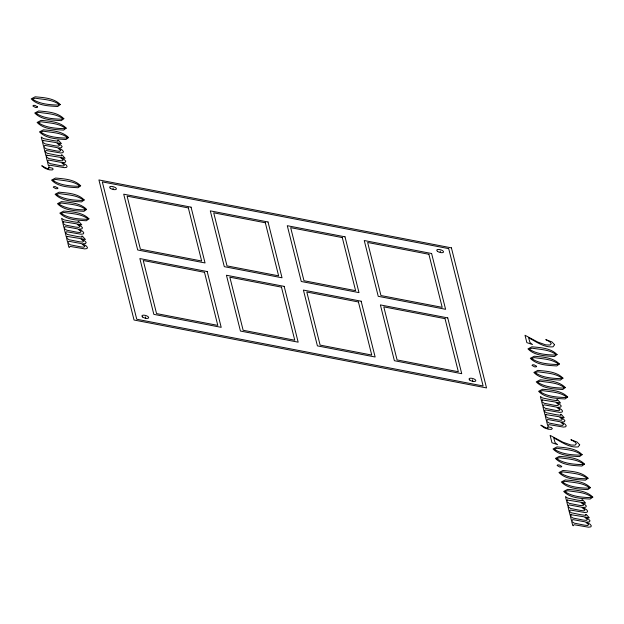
<?xml version="1.0" encoding="UTF-8"?>
<svg xmlns="http://www.w3.org/2000/svg" width="624" height="624" viewBox="0 0 624 624"><rect width="100%" height="100%" fill="white"/><g stroke="black" fill="none" stroke-linecap="round" stroke-linejoin="round"><path stroke-width="0.94" d="M440.146 251.066L440.528 252.572M472.43 379.829L472.805 381.334M113.014 188.035L113.389 189.54M145.291 316.797L145.673 318.302M43.079 140.501L43.033 141.367L42.292 141.219L41.246 137.046L43.446 138.575L53.071 140.54L57.962 141.219L57.665 140.213L58.375 140.213L61.425 143.598L57.392 142.826L60.044 144.37L62.158 146.531L61.464 147.693L58.664 147.88L62.314 150.111L63.43 151.609L62.954 152.654L60.629 152.989L46.379 150.548L45.692 150.743L45.575 151.492L44.827 151.343L43.781 147.178L46.387 148.949L56.542 150.938L59.74 151.32L60.77 150.423L57.416 147.685L45.115 145.423L44.413 145.634L44.32 146.484L43.571 146.344L42.502 142.077L45.068 143.832L55.263 145.844L58.508 146.18L59.545 145.298L56.363 142.623L43.079 140.501M46.761 155.173L46.714 156.039L45.973 155.899L44.92 151.726L47.128 153.254L56.745 155.22L61.643 155.891L61.339 154.885L62.049 154.892L65.099 158.278L61.074 157.498L63.718 159.042L65.832 161.203L65.146 162.373L62.345 162.56L65.996 164.791L67.111 166.28L66.635 167.326L64.311 167.661L50.06 165.227L49.366 165.415L49.249 166.163L48.508 166.023L47.463 161.858L50.068 163.621L60.216 165.61L63.422 165.992L64.451 165.095L61.09 162.365L48.789 160.103L48.087 160.313L47.993 161.164L47.252 161.015L46.184 156.757L48.75 158.512L58.937 160.516L62.189 160.852L63.227 159.978L60.044 157.303L46.761 155.173M63.453 221.738L63.398 222.604L62.657 222.456L61.612 218.283L63.812 219.812L73.437 221.785L78.328 222.456L78.031 221.45L78.741 221.458L81.791 224.835L77.758 224.063L80.41 225.607L82.524 227.768L81.83 228.93L79.03 229.117L82.68 231.348L83.795 232.846L83.32 233.891L80.995 234.226L66.745 231.785L66.058 231.98L65.941 232.729L65.192 232.58L64.155 228.423L66.752 230.186L76.908 232.175L80.106 232.557L81.136 231.66L77.782 228.922L65.481 226.66L64.779 226.871L64.685 227.721L63.944 227.581L62.868 223.314L65.434 225.069L75.629 227.081L78.874 227.417L79.911 226.535L76.729 223.86L63.453 221.738M67.127 236.418L67.08 237.276L66.339 237.136L65.294 232.963L67.493 234.491L77.111 236.457L82.009 237.128L81.705 236.122L82.415 236.129L85.465 239.515L81.44 238.735L84.092 240.287L86.206 242.447L85.511 243.61L82.711 243.797L86.362 246.028L87.477 247.517L87.001 248.563L84.677 248.898L70.426 246.464L69.732 246.652L69.615 247.4L68.874 247.26L67.829 243.095L70.434 244.858L80.582 246.847L83.788 247.229L84.817 246.332L81.463 243.602L69.163 241.34L68.453 241.55L68.367 242.401L67.618 242.26L66.55 237.994L69.116 239.749L79.31 241.753L82.555 242.089L83.593 241.215L80.41 238.54L67.127 236.418M542.209 399.929L542.155 400.795L541.414 400.647L540.368 396.474L542.568 398.003L552.193 399.976L557.084 400.647L556.787 399.641L557.497 399.649L560.547 403.026L556.514 402.254L559.166 403.798L561.28 405.959L560.586 407.121L557.786 407.308L561.436 409.539L562.552 411.037L562.076 412.082L559.751 412.417L545.501 409.976L544.814 410.171L544.697 410.92L543.949 410.771L542.911 406.614L545.509 408.377L555.664 410.366L558.862 410.748L559.892 409.851L556.538 407.113L544.237 404.851L543.535 405.062L543.442 405.912L542.701 405.772L541.624 401.505L544.19 403.26L554.385 405.272L557.63 405.608L558.667 404.726L555.485 402.051L542.209 399.929M545.883 414.609L545.836 415.467L545.095 415.327L544.05 411.154L546.25 412.682L555.867 414.648L560.765 415.319L560.469 414.313L561.171 414.32L564.221 417.706L560.196 416.933L562.848 418.478L564.962 420.638L564.268 421.801L561.467 421.988L565.118 424.219L566.233 425.708L565.757 426.754L563.433 427.089L549.182 424.655L548.488 424.843L548.371 425.591L547.63 425.451L546.585 421.286L549.19 423.049L559.338 425.045L562.544 425.42L563.573 424.523L560.219 421.793L547.919 419.531L547.209 419.741L547.123 420.592L546.374 420.451L545.306 416.185L547.872 417.94L558.067 419.944L561.311 420.287L562.349 419.406L559.166 416.731L545.883 414.609M567.302 500.035L567.255 500.9L566.514 500.752L565.461 496.579L567.668 498.108L577.286 500.081L582.184 500.752L581.88 499.746L582.59 499.754L585.64 503.139L581.615 502.359L584.259 503.903L586.373 506.064L585.686 507.226L582.886 507.421L586.537 509.644L587.652 511.142L587.176 512.187L584.852 512.522L570.601 510.081L569.907 510.276L569.79 511.025L569.049 510.884L568.004 506.719L570.609 508.482L580.757 510.471L583.963 510.853L584.992 509.956L581.63 507.218L569.33 504.956L568.628 505.175L568.534 506.025L567.793 505.877L566.725 501.61L569.291 503.365L579.478 505.378L582.73 505.713L583.768 504.832L580.585 502.164L567.302 500.035M570.983 514.714L570.937 515.572L570.188 515.432L569.143 511.259L571.342 512.788L580.967 514.753L585.866 515.424L585.562 514.426L586.271 514.426L589.321 517.811L585.296 517.039L587.941 518.583L590.054 520.744L589.368 521.906L586.56 522.093L590.218 524.324L591.326 525.821L590.85 526.859L588.526 527.202L574.275 524.761L573.589 524.948L573.472 525.697L572.731 525.556L571.685 521.391L574.291 523.154L584.438 525.151L587.636 525.525L588.674 524.628L585.312 521.898L573.011 519.636L572.309 519.847L572.216 520.697L571.475 520.556L570.406 516.29L572.965 518.045L583.159 520.049L586.412 520.393L587.449 519.511L584.259 516.836L570.983 514.714M58.937 104.286L58.484 105.074C49.834 104.848 39.764 104.138 32.51 99.146L35.194 98.171C43.103 99.505 52.237 99.473 58.937 104.286M62.486 118.443L62.033 119.223C53.375 118.997 43.313 118.287 36.059 113.295L38.743 112.32C46.652 113.654 55.786 113.623 62.486 118.443M64.849 127.873L64.397 128.653C55.747 128.427 45.677 127.717 38.423 122.725L41.106 121.758C49.015 123.084 58.149 123.061 64.849 127.873M67.213 137.311L66.76 138.091C58.11 137.865 48.048 137.155 40.786 132.163L43.469 131.188C51.379 132.522 60.512 132.491 67.213 137.311M79.303 185.531L78.85 186.311C70.2 186.085 60.13 185.375 52.876 180.383L55.559 179.408C63.469 180.742 72.602 180.71 79.303 185.531M82.852 199.68L82.399 200.46C73.749 200.234 63.679 199.524 56.425 194.532L59.108 193.557C67.018 194.891 76.151 194.86 82.852 199.68M85.215 209.11L84.763 209.89C76.112 209.664 66.05 208.954 58.789 203.97L61.472 202.995C69.381 204.321 78.515 204.298 85.215 209.11M87.578 218.548L87.126 219.328C78.476 219.102 68.414 218.392 61.152 213.4L63.835 212.425C71.752 213.759 80.878 213.728 87.578 218.548M555.695 354.284L555.243 355.064C546.585 354.838 536.523 354.128 529.269 349.144L531.952 348.169C539.861 349.495 548.995 349.471 555.695 354.284M558.059 363.722L557.606 364.502C548.956 364.276 538.886 363.566 531.632 358.574L534.316 357.599C542.225 358.933 551.359 358.901 558.059 363.722M561.608 377.871L561.155 378.651C552.505 378.425 542.435 377.715 535.181 372.723L537.865 371.748C545.774 373.082 554.908 373.051 561.608 377.871M563.971 387.301L563.519 388.081C554.869 387.855 544.807 387.145 537.545 382.161L540.228 381.186C548.137 382.512 557.271 382.489 563.971 387.301M566.335 396.739L565.882 397.519C557.232 397.293 547.17 396.583 539.908 391.591L542.591 390.616C550.508 391.95 559.634 391.919 566.335 396.739M580.788 454.389L580.336 455.169C571.685 454.943 561.623 454.233 554.362 449.249L557.045 448.274C564.962 449.6 574.088 449.576 580.788 454.389M583.159 463.827L582.707 464.607C574.049 464.381 563.987 463.671 556.725 458.679L559.416 457.704C567.325 459.038 576.459 459.007 583.159 463.827M586.708 477.976L586.248 478.756C577.598 478.53 567.536 477.82 560.274 472.828L562.957 471.861C570.874 473.187 580 473.156 586.708 477.976M589.072 487.406L588.619 488.186C579.961 487.96 569.899 487.258 562.637 482.266L565.328 481.291C573.238 482.617 582.371 482.594 589.072 487.406M591.435 496.844L590.983 497.624C582.332 497.398 572.263 496.688 565.009 491.696L567.692 490.721C575.601 492.055 584.735 492.024 591.435 496.844M48.867 167.388L48.454 167.989C51.207 171.257 42.448 165.937 41.738 165.758L45.146 168.402L49.265 169.822L52.291 169.954L53.212 169.104L52.276 168.121L48.867 167.388M547.997 426.816L547.576 427.424C550.329 430.685 541.57 425.365 540.86 425.194L544.268 427.83L548.387 429.25L551.421 429.382L552.334 428.532L551.398 427.549L547.997 426.816M554.588 344.698L553.036 346.819C543.98 347.771 536.305 341.671 528.629 337.834L529.963 342.521L532.483 344.549L526.867 342.638L525.018 335.267L537.794 342.085L545.836 344.9L550.025 345.01L551.304 343.606L549.682 341.718L545.782 339.612L551.944 341.921L554.588 344.698M579.688 444.803L578.136 446.924C569.072 447.876 561.405 441.784 553.73 437.939L555.064 442.627L557.575 444.655L551.967 442.744L550.118 435.373L562.895 442.19L570.929 445.006L575.125 445.123L576.404 443.711L574.782 441.823L570.882 439.717L577.044 442.026L579.688 444.803M37.487 106.868L37.003 107.461L35.451 107.445L32.908 105.979L33.392 105.386L34.944 105.401L37.487 106.868M57.86 188.105L57.369 188.698L55.825 188.682L53.274 187.216L53.765 186.623L55.31 186.638L57.86 188.105M536.617 366.296L536.125 366.889L534.581 366.873L532.03 365.407L532.522 364.814L534.066 364.829L536.617 366.296M561.709 466.401L561.218 467.002L559.673 466.978L557.123 465.52L557.614 464.919L559.159 464.935L561.709 466.401M60.302 104.559L57.665 106.509C48.695 105.932 37.83 105.791 31.2 98.865L35.186 96.798C43.735 97.617 53.984 98.046 60.302 104.559M63.851 118.708L61.214 120.658C52.244 120.081 41.379 119.941 34.749 113.014L38.735 110.955C47.284 111.766 57.525 112.195 63.851 118.708M66.214 128.146L63.578 130.096C54.616 129.511 43.742 129.371 37.112 122.452L41.098 120.385C49.647 121.204 59.896 121.625 66.214 128.146M68.578 137.576L65.941 139.526C56.979 138.949 46.106 138.809 39.476 131.882L43.462 129.823C52.01 130.634 62.26 131.063 68.578 137.576M80.668 185.796L78.031 187.746C69.069 187.169 58.196 187.028 51.566 180.102L55.552 178.043C64.1 178.854 74.35 179.283 80.668 185.796M84.217 199.953L81.58 201.895C72.61 201.318 61.745 201.178 55.115 194.251L59.101 192.192C67.649 193.003 77.891 193.432 84.217 199.953M86.58 209.383L83.944 211.333C74.981 210.756 64.108 210.616 57.478 203.689L61.464 201.622C70.013 202.441 80.262 202.862 86.58 209.383M88.943 218.821L86.307 220.763C77.345 220.186 66.472 220.046 59.842 213.119L63.827 211.06C72.376 211.871 82.625 212.3 88.943 218.821M557.06 354.557L554.424 356.507C545.454 355.922 534.589 355.781 527.959 348.863L531.944 346.796C540.493 347.615 550.735 348.036 557.06 354.557M559.424 363.987L556.787 365.937C547.825 365.36 536.952 365.219 530.322 358.293L534.308 356.234C542.857 357.045 553.106 357.474 559.424 363.987M562.973 378.144L560.336 380.086C551.366 379.509 540.501 379.369 533.871 372.45L537.857 370.383C546.406 371.194 556.647 371.623 562.973 378.144M565.336 387.574L562.7 389.524C553.738 388.947 542.864 388.807 536.234 381.88L540.22 379.813C548.769 380.632 559.018 381.053 565.336 387.574M567.7 397.012L565.063 398.954C556.101 398.377 545.228 398.237 538.598 391.31L542.584 389.251C551.132 390.062 561.382 390.491 567.7 397.012M582.161 454.662L579.517 456.612C570.554 456.035 559.681 455.894 553.051 448.968L557.037 446.901C565.586 447.72 575.835 448.141 582.161 454.662M584.524 464.1L581.888 466.042C572.918 465.465 562.052 465.325 555.422 458.398L559.4 456.339C567.949 457.15 578.198 457.579 584.524 464.1M588.073 478.249L585.429 480.191C576.467 479.614 565.601 479.474 558.971 472.555L562.949 470.488C571.498 471.307 581.747 471.728 588.073 478.249M590.437 487.679L587.8 489.629C578.83 489.052 567.965 488.912 561.335 481.985L565.313 479.918C573.862 480.737 584.111 481.159 590.437 487.679M592.8 497.117L590.164 499.06C581.194 498.482 570.328 498.342 563.698 491.423L567.684 489.356C576.233 490.168 586.474 490.597 592.8 497.117M451.409 247.861L98.92 179.938L134.035 320.011L486.525 387.925L451.409 247.861M448.695 248.633L102.313 181.888L136.75 319.238L483.124 385.975L448.695 248.633M191.061 207.16L123.708 194.181L137.701 249.982L205.054 262.954L191.061 207.16M268.031 221.988L210.304 210.865L224.297 266.666L282.025 277.789L268.031 221.988M345.01 236.824L287.282 225.701L301.267 281.494L358.995 292.617L345.01 236.824M431.605 253.508L364.252 240.529L378.238 296.33L445.591 309.301L431.605 253.508M188.347 207.932L127.109 196.131L140.416 249.202L201.653 261.004L188.347 207.932M265.325 222.768L213.704 212.815L227.003 265.886L278.624 275.839L265.325 222.768M342.295 237.596L290.675 227.651L303.982 280.722L355.602 290.667L342.295 237.596M428.891 254.28L367.645 242.479L380.952 295.55L442.198 307.351L428.891 254.28M207.199 271.541L139.854 258.562L153.839 314.356L221.192 327.335L207.199 271.541M284.177 286.369L226.442 275.246L240.435 331.048L298.163 342.17L284.177 286.369M361.148 301.205L303.42 290.082L317.405 345.875L375.133 356.998L361.148 301.205M447.743 317.889L380.39 304.91L394.384 360.711L461.729 373.682L447.743 317.889M204.493 272.314L143.247 260.512L156.554 313.583L217.792 325.385L204.493 272.314M281.463 287.149L229.843 277.196L243.149 330.268L294.77 340.22L281.463 287.149M358.433 301.977L306.813 292.032L320.12 345.103L371.74 355.048L358.433 301.977M445.029 318.661L383.791 306.86L397.09 359.931L458.336 371.732L445.029 318.661M142.568 316.984A3.502 1.373 16 0 0 148.395 318.107A3.502 1.373 16 0 0 144.916 315.292A3.502 1.373 16 0 0 142.568 316.984M110.284 188.222A3.502 1.373 16 0 0 116.119 189.353A3.502 1.373 16 0 0 112.64 186.537A3.502 1.373 16 0 0 110.284 188.222M469.7 380.016A3.502 1.373 16 0 0 475.535 381.147A3.502 1.373 16 0 0 472.056 378.331A3.502 1.373 16 0 0 469.7 380.016M437.416 251.261A3.502 1.373 16 0 0 443.251 252.385A3.502 1.373 16 0 0 439.772 249.569A3.502 1.373 16 0 0 437.416 251.261"/></g></svg>
